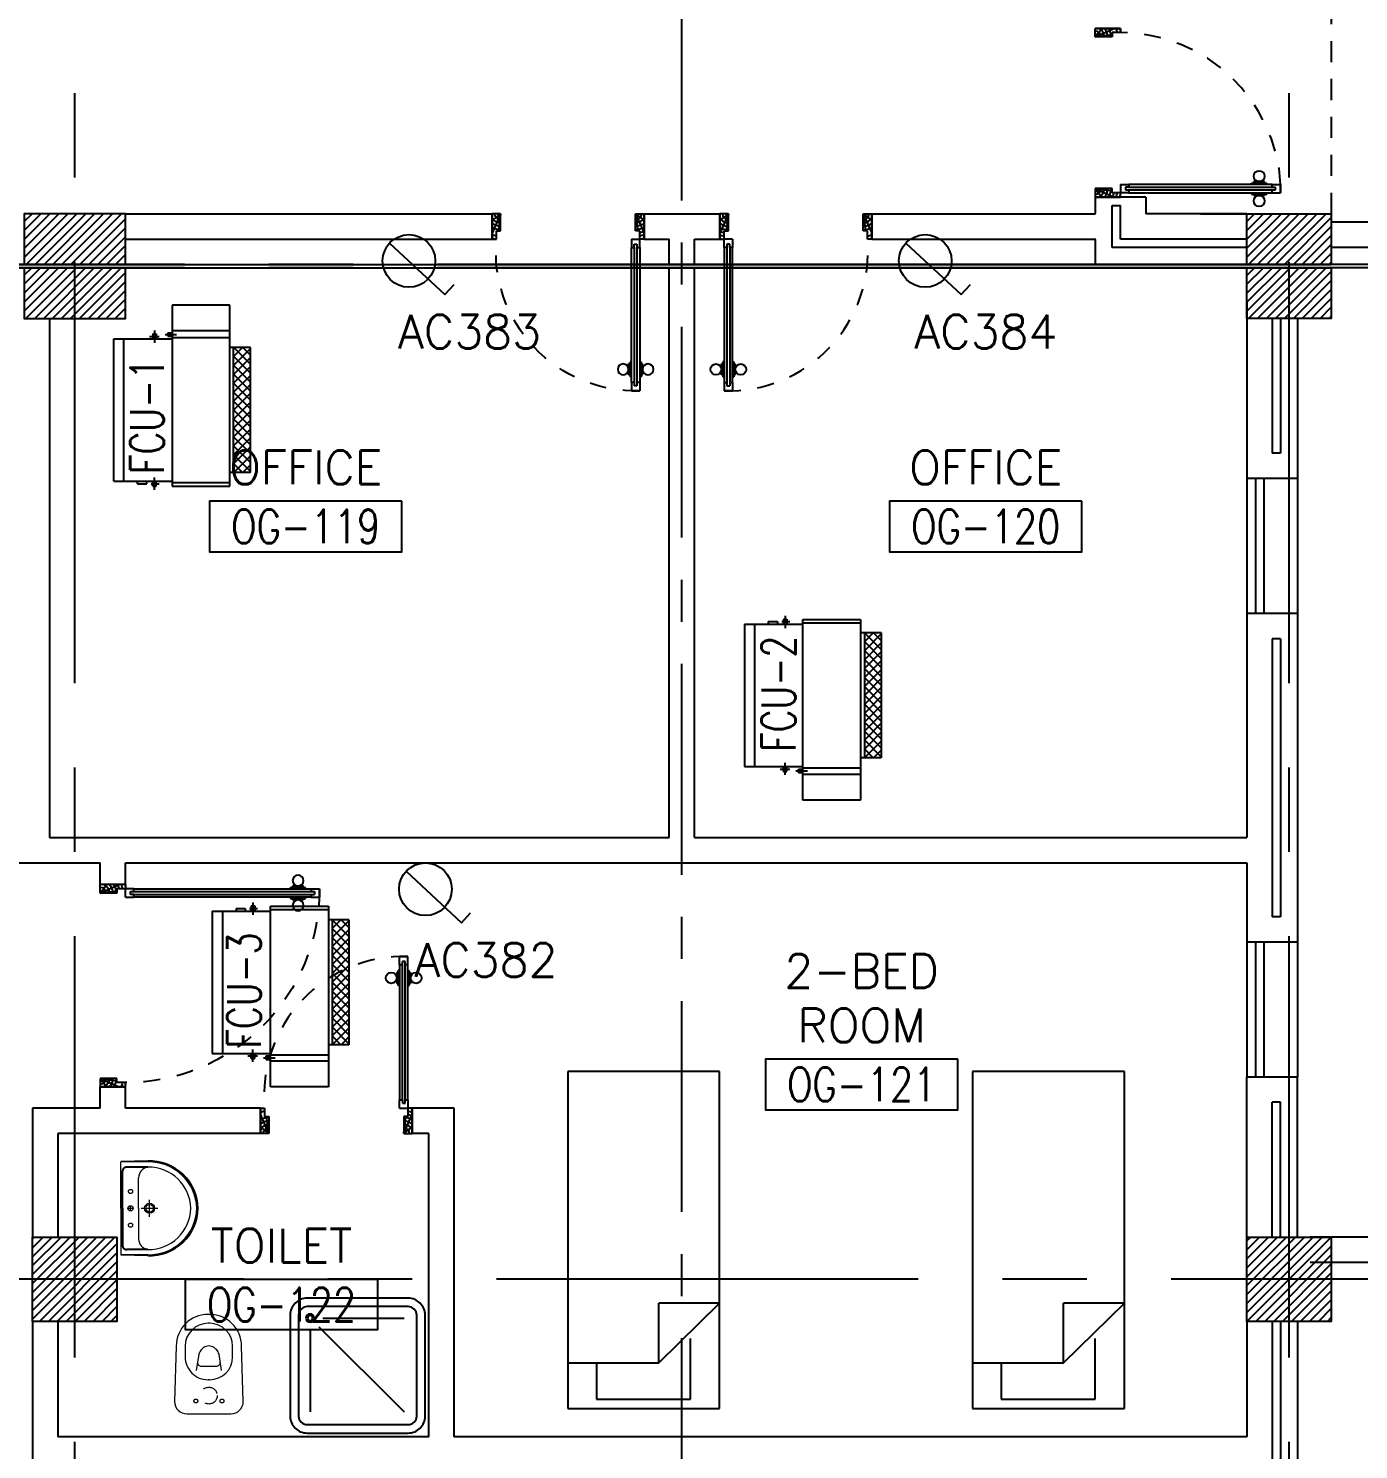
# Model space of a CAD drawing. Extents: x 88852.7 to 88945.7, y 39921.6 to 40001.1.
# Drawn here: x 88927.74 to 88935.62, y 39949.07 to 39957.5 of the extents above; entities that cross this region are included whole.
import ezdxf
from ezdxf.enums import TextEntityAlignment as Align

# ---------------------------------------------------------------- set-up
doc = ezdxf.new("R2010")
doc.units = 0
doc.header["$MEASUREMENT"] = 0
doc.header["$PDMODE"] = 34
for name, pattern in [('CENTER', [2, 1.25, -0.25, 0.25, -0.25]), ('CENTERX2', [4, 2.5, -0.5, 0.5, -0.5]), ('DASHED', [0.75, 0.5, -0.25]), ('HIDDEN', [0.375, 0.25, -0.125]), ('HIDDEN2', [0.1875, 0.125, -0.0625])]:
    doc.linetypes.add(name, pattern=pattern)
doc.layers.get('0').update_dxf_attribs({"color": 11, "linetype": 'CONTINUOUS'})
doc.layers.get('DEFPOINTS').update_dxf_attribs({"color": 11, "linetype": 'CONTINUOUS'})
for name, color, linetype in [('AX-DIM', 11, 'CONTINUOUS'), ('AXES', 11, 'CENTERX2'), ('AXES1', 11, 'CENTER'), ('COL', 11, 'CONTINUOUS'), ('DOOR', 11, 'CONTINUOUS'), ('E-SOCKETS', 4, 'CONTINUOUS'), ('EJ', 11, 'CONTINUOUS'), ('FCU', 7, 'CONTINUOUS'), ('FIX', 11, 'CONTINUOUS'), ('FUR', 11, 'CONTINUOUS'), ('HAT', 11, 'CONTINUOUS'), ('INSUL', 11, 'CONTINUOUS'), ('M-TEXT', 2, 'CONTINUOUS'), ('PROJ-L', 11, 'CONTINUOUS'), ('RM-BOX', 11, 'CONTINUOUS'), ('RM-NAME', 11, 'CONTINUOUS'), ('RM-NO', 11, 'CONTINUOUS'), ('ROOF', 11, 'CONTINUOUS'), ('STR', 11, 'CONTINUOUS'), ('WALL', 11, 'CONTINUOUS'), ('WIN', 11, 'CONTINUOUS')]:
    doc.layers.add(name, color=color, linetype=linetype)
doc.styles.add('ROMANS', font='ROMANS.shx', dxfattribs={"width": 0.6})
doc.dimstyles.new('DIM-OUT', dxfattribs={"dimscale": 0, "dimtxt": 0.24, "dimasz": 0.08, "dimexe": 0.02, "dimexo": 0.02, "dimgap": 0.05, "dimtad": 1, "dimdec": 0, "dimlfac": 1000, "dimzin": 0, "dimdsep": 46, "dimtxsty": 'ROMANS', "dimblk1": 'ARCHTICK', "dimblk2": 'ARCHTICK', "dimsah": 1, "dimcen": 0.01, "dimdle": 0.08, "dimclrd": 7, "dimclre": 7, "dimclrt": 2, "dimadec": 0, "dimazin": 0, "dimtp": 2, "dimtm": 2, "dimtfac": 0.114286, "dimtdec": 0, "dimtix": 1, "dimtmove": 2, "dimatfit": 3, "dimldrblk": 'ARCHTICK', "dimfxl": 0, "dimtolj": 1, "dimtzin": 0, "dimarcsym": 0})

# ---------------------------------------------------------------- blocks, each defined once
blk = doc.blocks.new('_ARCHTICK')
at = {"color": 0, "linetype": 'ByBlock', "const_width": 0.15}
blk.add_lwpolyline([(-0.5, -0.5), (0.5, 0.5)], dxfattribs=at)
blk = doc.blocks.new('*D182')
at = {"layer": 'AX-DIM', "color": 7, "lineweight": -2}
for p, q in [((88944.3103, 39987.6296), (88944.3103, 39928.1496)), ((88935.4803, 39987.5496), (88944.3303, 39987.5496)), ((88935.4803, 39928.2296), (88944.3303, 39928.2296))]:
    blk.add_line(p, q, dxfattribs=at)
at = {"layer": 'DEFPOINTS', "color": 0}
for p in [(88935.4603, 39987.5496), (88935.4603, 39928.2296), (88944.3103, 39928.2296)]:
    blk.add_point(p, dxfattribs=at)
at = {"layer": 'AX-DIM', "color": 7, "lineweight": -2, "xscale": 0.08, "yscale": 0.08, "zscale": 0.08}
for p, rotation in [((88944.3103, 39987.5496), 90), ((88944.3103, 39928.2296), 270)]:
    blk.add_blockref('_ARCHTICK', p, dxfattribs=dict(at, rotation=rotation))
at = {"layer": 'AX-DIM', "color": 2, "insert": (88944.1403, 39957.8896), "char_height": 0.24, "attachment_point": 5, "rotation": 90, "style": 'ROMANS'}
blk.add_mtext('\\A1;59320', dxfattribs=at)
blk = doc.blocks.new('SHR1')
at = {"layer": 'FIX'}
for p, q in [((-195.7, 195.7), (-700, 700)), ((-142.7, 217.7), (-142.7, 700)), ((-217.7, 142.7), (-700, 142.7))]:
    blk.add_line(p, q, dxfattribs=at)
for points in [[(-825, 125), (-825, 725, -0.414214), (-725, 825), (-125, 825, -0.414214), (-25, 725), (-25, 125, -0.414214), (-125, 25), (-725, 25, -0.414214)], [(-775, 125), (-775, 725, -0.414214), (-725, 775), (-125, 775, -0.414214), (-75, 725), (-75, 125, -0.414214), (-125, 75), (-725, 75, -0.414214)]]:
    blk.add_lwpolyline(points, format="xyb", close=True, dxfattribs=at)
for radius in [25, 15]:
    blk.add_circle((-142.7, 142.7), radius, dxfattribs=at)
blk = doc.blocks.new('WC1')
at = {"layer": 'FIX', "lineweight": 20}
for p, q in [((-210, 203.8), (-538, 193.8)), ((-475, 140.8), (-538, 140.8)), ((-137, 0), (-137, 130.8)), ((-727, 4.8), (-727, -4.8)), ((-674, 4.8), (-674, -4.8)), ((-533.7, 24.2), (-539.5, 0)), ((-539.5, 0), (-533.7, -24.2)), ((-394.8, 75.7), (-490.4, 60.1)), ((-339, 4.8), (-339, -4.8)), ((-137, -130.8), (-137, 0)), ((-490.4, -60.1), (-394.8, -75.7)), ((-538, -140.8), (-475, -140.8)), ((-538, -193.8), (-210, -203.8)), ((-213.2, -203.8), (-210, -203.8))]:
    blk.add_line(p, q, dxfattribs=at)
at = {"layer": 'FIX', "linetype": 'Continuous', "lineweight": 20}
blk.add_line((-420.1, -47.3), (-420.4, 44.6), dxfattribs=at)
at = {"layer": 'FIX', "linetype": 'HIDDEN', "lineweight": 20, "ltscale": 0.05}
for centre in [(-213.2, 77.5), (-213.2, -77.5)]:
    blk.add_circle(centre, 11.6, dxfattribs=at)
at = {"layer": 'FIX', "linetype": 'HIDDEN2', "lineweight": 20, "ltscale": 0.3}
blk.add_circle((-245, 0), 49.8, dxfattribs=at)
at = {"layer": 'FIX', "lineweight": 20}
for centre, radius, start, end in [((-538, 4.8), 189, 90, 180), ((-210, 130.8), 73, 360, 90), ((-538, 4.8), 136, 90, 180), ((-475, 4.8), 136, 360, 90), ((-473, -6.9), 68.2, 128.92417, 152.84682), ((-464.4, -17.6), 82, 108.49595, 128.92417), ((-538, -4.8), 189, 180, 270), ((-538, -4.8), 136, 180, 270), ((-473, 6.9), 68.2, 207.15318, 231.07583), ((-464.4, 17.6), 82, 231.07583, 251.50405), ((-475, -4.8), 136, 270, 0), ((-210, -130.8), 73, 270, 0)]:
    blk.add_arc(centre, radius, start, end, dxfattribs=at)
at = {"layer": 'FIX', "linetype": 'Continuous', "lineweight": 20}
for centre, start, end in [((-442.7, 45.5), 357.66621, 91.61215), ((-442.4, -45.6), 268.38785, 2.33379)]:
    blk.add_arc(centre, 22.3, start, end, dxfattribs=at)
blk = doc.blocks.new('LAV1')
at = {"layer": 'FIX', "linetype": 'DASHED', "lineweight": 20, "ltscale": 0.05}
for p, q in [((-0.5, 170), (-0.5, 270)), ((-0.5, 170), (-0.5, 270)), ((49.5, 220), (-50.5, 220))]:
    blk.add_line(p, q, dxfattribs=at)
at = {"layer": 'FIX', "linetype": 'ByBlock', "ltscale": 0.3}
for p, q in [((-280, 210), (-275, 50)), ((-245, 210), (-245, 85)), ((245, 210), (245, 85)), ((280, 210), (275, 50)), ((0, 60), (-220.2, 60)), ((0, 60), (220.2, 60))]:
    blk.add_line(p, q, dxfattribs=at)
at = {"layer": 'FIX', "linetype": 'Continuous', "lineweight": 20}
for p, q in [((-275, 210), (-275, 50)), ((275, 210), (275, 50)), ((0, 155), (-181.4, 155)), ((0, 155), (181.4, 155)), ((0, 50), (-275, 50)), ((0, 50), (-252.5, 50)), ((0, 50), (275, 50)), ((0, 50), (252.5, 50))]:
    blk.add_line(p, q, dxfattribs=at)
at = {"layer": 'FIX', "lineweight": 20}
for p, q in [((15.6, 107.5), (-15.5, 107.5)), ((0, 92), (0, 123))]:
    blk.add_line(p, q, dxfattribs=at)
for centre, radius in [((-0.5, 220), 29.5), ((-0.5, 220), 22.5), ((0, 107.5), 15.5)]:
    blk.add_circle(centre, radius, dxfattribs=at)
at = {"layer": 'FIX', "linetype": 'HIDDEN', "lineweight": 20, "ltscale": 0.05}
for centre in [(-100, 107.5), (100, 107.5)]:
    blk.add_circle(centre, 12.4, dxfattribs=at)
at = {"layer": 'FIX', "linetype": 'ByBlock', "ltscale": 0.3}
for centre, radius, start, end in [((6.9, 220), 287, 91.37765, 182.00641), ((-6.9, 220), 287, 357.99359, 88.62235), ((-220.1, 84.9), 24.9, 179.70214, 269.94861), ((220.1, 84.9), 24.9, 270.05139, 0.29786)]:
    blk.add_arc(centre, radius, start, end, dxfattribs=at)
at = {"layer": 'FIX', "linetype": 'Continuous', "lineweight": 20}
for centre, radius, start, end in [((8.4, 216.7), 283.4, 91.6988, 181.35097), ((7.6, 212.5), 252.7, 91.73281, 180.48842), ((-8.4, 216.7), 283.4, 358.64903, 88.3012), ((-7.6, 212.5), 252.7, 359.51158, 88.26719), ((-179.2, 221.8), 66.9, 190.20056, 268.07863), ((179.2, 221.8), 66.9, 271.92137, 349.79944)]:
    blk.add_arc(centre, radius, start, end, dxfattribs=at)
blk = doc.blocks.new('DOOR90')
at = {"layer": 'DOOR', "linetype": 'ByBlock'}
for p, q in [((0, 0), (-150, 0)), ((-200, -25), (-1000, -25)), ((-200, -42), (-1000, -42)), ((-200, -58), (-1000, -58)), ((-1000, -75), (-200, -75))]:
    blk.add_line(p, q, dxfattribs=at)
at = {"layer": 'DOOR', "color": 0, "linetype": 'ByBlock'}
for p, q in [((-150, 0), (-150, -25)), ((-150, 0), (0, 0)), ((0, -50), (0, 0)), ((-1050, -25), (-1050, -75)), ((-1050, -75), (-1050, -25)), ((-1000, -25), (-1050, -25)), ((-1000, -75), (-1050, -75)), ((-1020, -42), (-1020, -58)), ((-1000, -42), (-1020, -42)), ((-1000, -58), (-1020, -58)), ((-1000, -25), (-1000, -42)), ((-1000, -58), (-1000, -75)), ((-967.6, -25), (-967.6, -17.8)), ((-877.6, -17.8), (-967.6, -17.8)), ((-967.6, -75), (-967.6, -82.2)), ((-877.6, -82.2), (-967.6, -82.2)), ((-955, -17.8), (-955, -8.8)), ((-955, -8.8), (-890.2, -8.8)), ((-955, -17.8), (-890.2, -17.8)), ((-955, -82.2), (-955, -91.2)), ((-955, -82.2), (-890.2, -82.2)), ((-890.2, -17.8), (-890.2, -8.8)), ((-890.2, -82.2), (-890.2, -91.2)), ((-877.6, -25), (-877.6, -17.8)), ((-877.6, -75), (-877.6, -82.2)), ((-200, -42), (-200, -25)), ((-200, -25), (-150, -25)), ((-180, -42), (-200, -42)), ((-200, -75), (-200, -58)), ((-200, -58), (-180, -58)), ((-150, -75), (-200, -75)), ((-180, -58), (-180, -42)), ((-150, -75), (-150, -25)), ((-150, -25), (-100, -25)), ((-100, -25), (-100, -50)), ((-100, -50), (0, -50)), ((-955, -91.2), (-890.2, -91.2)), ((-150, -900), (-150, -875)), ((-150, -875), (-100, -875)), ((0, -900), (-150, -900)), ((-150, -900), (0, -900)), ((-100, -850), (0, -850)), ((-100, -875), (-100, -850)), ((0, -850), (0, -900))]:
    blk.add_line(p, q, dxfattribs=at)
at = {"layer": 'DOOR', "color": 9, "linetype": 'ByBlock'}
for p, q in [((0, -50), (-113.7, 0)), ((0, -50), (-40.1, 0)), ((0, -50), (-100, -36.6)), ((0, -850), (-113.7, -900)), ((0, -850), (-100, -863.4)), ((0, -850), (-40.1, -900))]:
    blk.add_line(p, q, dxfattribs=at)
at = {"layer": 'DOOR', "color": 0, "linetype": 'ByBlock'}
for centre in [(-922.6, 23.5), (-922.6, -123.5)]:
    blk.add_circle(centre, 32.4, dxfattribs=at)
at = {"layer": 'DOOR', "color": 9, "linetype": 'ByBlock'}
for centre, radius, start, end in [((0, -50), 74.4, 137.77643, 180), ((0, -50), 54.4, 113.20738, 180), ((0, -50), 154.4, 161.10529, 166.28577), ((0, -50), 134.4, 158.15985, 169.28002), ((0, -50), 114.4, 154.08384, 167.37743), ((0, -50), 94.4, 148.01819, 180), ((0, -50), 34.4, 90, 180), ((0, -50), 14.4, 90, 180), ((0, -850), 154.4, 193.71423, 198.89471), ((0, -850), 134.4, 190.71998, 201.84015), ((0, -850), 94.4, 180, 211.98181), ((0, -850), 74.4, 180, 222.22357), ((0, -850), 54.4, 180, 246.79262), ((0, -850), 34.4, 180, 270), ((0, -850), 14.4, 180, 270)]:
    blk.add_arc(centre, radius, start, end, dxfattribs=at)
at = {"layer": 'DOOR', "linetype": 'HIDDEN', "ltscale": 0.5}
blk.add_arc((-222.2, -50), 828.2, 178.27012, 275.00304, dxfattribs=at)
blk = doc.blocks.new('*X110')
at = {"color": 0}
for p, q in [((253128.2, 139849.7), (253628.2, 140349.7)), ((253128.6, 139903.1), (253575.2, 140349.7)), ((253128.6, 139956.1), (253522.2, 140349.7)), ((253128.6, 140009.1), (253469.1, 140349.7)), ((253128.6, 140062.2), (253416.1, 140349.7)), ((253128.6, 140115.2), (253363.1, 140349.7)), ((253128.6, 140168.2), (253310, 140349.7)), ((253128.6, 140221.3), (253257, 140349.7)), ((253128.6, 140274.3), (253204, 140349.7)), ((253128.6, 140327.3), (253150.9, 140349.7)), ((253181.3, 139849.7), (253628.6, 140297)), ((253234.3, 139849.7), (253628.6, 140244)), ((253287.3, 139849.7), (253628.6, 140191)), ((253340.4, 139849.7), (253628.6, 140137.9)), ((253393.4, 139849.7), (253628.6, 140084.9)), ((253446.4, 139849.7), (253628.6, 140031.9)), ((253499.5, 139849.7), (253628.6, 139978.8)), ((253552.5, 139849.7), (253628.6, 139925.8)), ((253605.5, 139849.7), (253628.6, 139872.8))]:
    blk.add_line(p, q, dxfattribs=at)
blk = doc.blocks.new('COL50')
at = {"layer": 'COL'}
blk.add_lwpolyline([(-250, 250), (-250, -250), (250, -250), (250, 250)], close=True, dxfattribs=at)
blk = doc.blocks.new('AH20A')
at = {"layer": 'FUR'}
for p, q in [((0, 0.5), (0, -0.5)), ((1, 0.5), (0, 0.5)), ((0.1358, 0.5), (0.1358, -0.0987)), ((1, -0.5), (1, 0.5)), ((0.1358, 0.3112), (0.0277, 0.3112)), ((0.0277, 0.3112), (0.0277, -0.3087)), ((0.1358, -0.0987), (0.3125, -0.5)), ((0.1358, -0.0987), (0.3125, -0.0987)), ((0.3125, -0.5), (0.3125, -0.0987)), ((0.0277, -0.3087), (0.2076, -0.3087)), ((0, -0.5), (1, -0.5))]:
    blk.add_line(p, q, dxfattribs=at)
blk = doc.blocks.new('RM1')
at = {"layer": 'RM-BOX'}
blk.add_lwpolyline([(569.9, -200), (-569.9, -200), (-569.9, -500), (569.9, -500)], close=True, dxfattribs=at)
at = {"layer": 'RM-NAME', "style": 'ROMANS'}
for tag, p in [('ROOMNAME1', (0, 323.8)), ('ROOMNAME2', (0, 0))]:
    blk.add_attdef(tag, text='', height=200, dxfattribs=at).set_placement(p, align=Align.MIDDLE)
at = {"layer": 'RM-NO', "style": 'ROMANS', "width": 0.8}
blk.add_attdef('ROOMNO', text='', height=200, dxfattribs=at).set_placement((0, -350), align=Align.MIDDLE)
blk = doc.blocks.new('C5')
at = {"layer": 'HAT', "linetype": 'ByBlock'}
h = blk.add_hatch(dxfattribs=at)
h.set_pattern_fill('ANSI31', color=256, scale=300, style=0)
h.set_pattern_definition([(45, (-223356.182, -51411.005), (-26.516504, 26.516504), [])])
h.paths.add_polyline_path([(300, 300), (0, 300), (0, 0), (300, 0)])
h.paths.add_polyline_path([(600, 300), (300, 300), (300, 0), (600, 0)])
at = {"layer": 'COL'}
blk.add_lwpolyline([(600, 300), (0, 300), (0, 0), (600, 0)], close=True, dxfattribs=at)
blk = doc.blocks.new('*X109')
at = {"color": 0}
for p, q in [((245928.6, 139862.5), (246415.8, 140349.7)), ((245928.6, 139915.6), (246362.7, 140349.7)), ((245928.6, 139968.6), (246309.7, 140349.7)), ((245928.6, 140021.6), (246256.7, 140349.7)), ((245928.6, 140074.7), (246203.6, 140349.7)), ((245928.6, 140127.7), (246150.6, 140349.7)), ((245928.6, 140180.7), (246097.6, 140349.7)), ((245928.6, 140233.8), (246044.5, 140349.7)), ((245928.6, 140286.8), (245991.5, 140349.7)), ((245928.6, 140339.8), (245938.5, 140349.7)), ((245968.8, 139849.7), (246428.6, 140309.5)), ((246021.8, 139849.7), (246428.6, 140256.5)), ((246074.9, 139849.7), (246428.6, 140203.4)), ((246127.9, 139849.7), (246428.6, 140150.4)), ((246180.9, 139849.7), (246428.6, 140097.4)), ((246233.9, 139849.7), (246428.6, 140044.3)), ((246287, 139849.7), (246428.6, 139991.3)), ((246340, 139849.7), (246428.6, 139938.3)), ((246393, 139849.7), (246428.6, 139885.2))]:
    blk.add_line(p, q, dxfattribs=at)
blk = doc.blocks.new('DOOR100')
at = {"layer": 'DOOR', "color": 0, "linetype": 'ByBlock'}
for p, q in [((-76.1, 1251.1), (-76.1, 1301.1)), ((-76.1, 1301.1), (-26.1, 1301.1)), ((-26.1, 1301.1), (-76.1, 1301.1)), ((-59.1, 1251.1), (-59.1, 1271.1)), ((-43.1, 1271.1), (-59.1, 1271.1)), ((-43.1, 1251.1), (-43.1, 1271.1)), ((-26.1, 1251.1), (-26.1, 1301.1)), ((-92.3, 1206.1), (-92.3, 1141.3)), ((-83.3, 1206.1), (-92.3, 1206.1)), ((-83.3, 1128.7), (-83.3, 1218.7)), ((-76.1, 1218.7), (-83.3, 1218.7)), ((-83.3, 1206.1), (-83.3, 1141.3)), ((-59.1, 1251.1), (-76.1, 1251.1)), ((-26.1, 1251.1), (-43.1, 1251.1)), ((-26.1, 1218.7), (-18.9, 1218.7)), ((-18.9, 1128.7), (-18.9, 1218.7)), ((-18.9, 1206.1), (-18.9, 1141.3)), ((-18.9, 1206.1), (-9.9, 1206.1)), ((-9.9, 1206.1), (-9.9, 1141.3)), ((-83.3, 1141.3), (-92.3, 1141.3)), ((-76.1, 1128.7), (-83.3, 1128.7)), ((-26.1, 1128.7), (-18.9, 1128.7)), ((-18.9, 1141.3), (-9.9, 1141.3)), ((-76.1, 200), (-59.1, 200)), ((-76.1, 150), (-76.1, 200)), ((-59.1, 200), (-59.1, 180)), ((-59.1, 180), (-43.1, 180)), ((-43.1, 200), (-26.1, 200)), ((-43.1, 180), (-43.1, 200)), ((-26.1, 200), (-26.1, 150)), ((-1201.1, 0), (-1201.1, 150)), ((-1201.1, 150), (-1176.1, 150)), ((-1201.1, 150), (-1201.1, 0)), ((-1176.1, 150), (-1176.1, 100)), ((-1176.1, 100), (-1151.1, 100)), ((-1151.1, 100), (-1151.1, 0)), ((-76.1, 150), (-26.1, 150)), ((-51.1, 100), (-51.1, 0)), ((-26.1, 100), (-51.1, 100)), ((-1.1, 150), (-26.1, 150)), ((-26.1, 150), (-26.1, 100)), ((-1.1, 150), (-1.1, 0)), ((-1151.1, 0), (-1201.1, 0)), ((-51.1, 0), (-1.1, 0))]:
    blk.add_line(p, q, dxfattribs=at)
at = {"layer": 'DOOR', "linetype": 'ByBlock'}
for p, q in [((-76.1, 1251.1), (-76.1, 200)), ((-59.1, 200), (-59.1, 1251.1)), ((-43.1, 200), (-43.1, 1251.1)), ((-26.1, 200), (-26.1, 1251.1))]:
    blk.add_line(p, q, dxfattribs=at)
at = {"layer": 'DOOR', "color": 9, "linetype": 'ByBlock'}
for p, q in [((-1151.1, 0), (-1201.1, 113.7)), ((-1151.1, 0), (-1164.4, 100)), ((-51.1, 0), (-1.1, 113.7)), ((-51.1, 0), (-37.7, 100)), ((-1151.1, 0), (-1201.1, 40.1)), ((-51.1, 0), (-1.1, 40.1))]:
    blk.add_line(p, q, dxfattribs=at)
at = {"layer": 'DOOR', "color": 0, "linetype": 'ByBlock'}
for centre in [(-124.6, 1173.7), (22.5, 1173.7)]:
    blk.add_circle(centre, 32.4, dxfattribs=at)
at = {"layer": 'DOOR', "linetype": 'HIDDEN', "ltscale": 0.5}
blk.add_arc((-26.8, 151.9), 1149.2, 89.96096, 180.09315, dxfattribs=at)
at = {"layer": 'DOOR', "color": 9, "linetype": 'ByBlock'}
for centre, radius, start, end in [((-1151.1, 0), 154.4, 103.71423, 108.89471), ((-1151.1, 0), 134.4, 100.71998, 111.84015), ((-1151.1, 0), 94.4, 90, 121.98181), ((-51.1, 0), 94.4, 58.01819, 90), ((-51.1, 0), 134.4, 68.15985, 79.28002), ((-51.1, 0), 114.4, 64.08384, 77.37743), ((-51.1, 0), 154.4, 71.10529, 76.28577), ((-1151.1, 0), 74.4, 90, 132.22357), ((-1151.1, 0), 54.4, 90, 156.79262), ((-1151.1, 0), 34.4, 90, 180), ((-1151.1, 0), 14.4, 90, 180), ((-51.1, 0), 74.4, 47.77643, 90), ((-51.1, 0), 54.4, 23.20738, 90), ((-51.1, 0), 34.4, 0, 90), ((-51.1, 0), 14.4, 0, 90)]:
    blk.add_arc(centre, radius, start, end, dxfattribs=at)
blk = doc.blocks.new('DOOR-10')
at = {"layer": 'DOOR', "color": 0, "linetype": 'ByBlock'}
for p, q in [((-25.7, 1100), (-75.7, 1100)), ((-75.7, 1100), (-25.7, 1100)), ((-75.7, 1050), (-75.7, 1100)), ((-25.7, 1050), (-25.7, 1100)), ((-75.7, 1017.6), (-82.9, 1017.6)), ((-82.9, 927.6), (-82.9, 1017.6)), ((-58.7, 1050), (-75.7, 1050)), ((-42.7, 1070), (-58.7, 1070)), ((-58.7, 1050), (-58.7, 1070)), ((-42.7, 1050), (-42.7, 1070)), ((-25.7, 1050), (-42.7, 1050)), ((-25.7, 1017.6), (-18.5, 1017.6)), ((-18.5, 927.6), (-18.5, 1017.6)), ((-82.9, 1005), (-91.9, 1005)), ((-91.9, 1005), (-91.9, 940.2)), ((-82.9, 940.2), (-91.9, 940.2)), ((-82.9, 1005), (-82.9, 940.2)), ((-75.7, 927.6), (-82.9, 927.6)), ((-25.7, 927.6), (-18.5, 927.6)), ((-18.5, 1005), (-9.5, 1005)), ((-18.5, 1005), (-18.5, 940.2)), ((-18.5, 940.2), (-9.5, 940.2)), ((-9.5, 1005), (-9.5, 940.2)), ((-75.7, 200), (-58.7, 200)), ((-75.7, 150), (-75.7, 200)), ((-58.7, 200), (-58.7, 180)), ((-58.7, 180), (-42.7, 180)), ((-42.7, 200), (-25.7, 200)), ((-42.7, 180), (-42.7, 200)), ((-25.7, 200), (-25.7, 150)), ((-1000.7, 0), (-1000.7, 150)), ((-1000.7, 150), (-975.7, 150)), ((-1000.7, 150), (-1000.7, 0)), ((-975.7, 150), (-975.7, 100)), ((-975.7, 100), (-950.7, 100)), ((-950.7, 100), (-950.7, 0)), ((-75.7, 150), (-25.7, 150)), ((-50.7, 100), (-50.7, 0)), ((-25.7, 100), (-50.7, 100)), ((-0.7, 150), (-25.7, 150)), ((-25.7, 150), (-25.7, 100)), ((-950.7, 0), (-1000.7, 0)), ((-50.7, 0), (-0.7, 0))]:
    blk.add_line(p, q, dxfattribs=at)
at = {"layer": 'DOOR', "linetype": 'ByBlock'}
for p, q in [((-75.7, 1050), (-75.7, 200)), ((-58.7, 200), (-58.7, 1050)), ((-42.7, 200), (-42.7, 1050)), ((-25.7, 200), (-25.7, 1050))]:
    blk.add_line(p, q, dxfattribs=at)
at = {"layer": 'DOOR', "color": 9, "linetype": 'ByBlock'}
for p, q in [((-950.7, 0), (-1000.7, 113.7)), ((-950.7, 0), (-964.1, 100)), ((-50.7, 0), (-0.7, 113.7)), ((-50.7, 0), (-37.3, 100)), ((-0.7, 0), (-0.7, 150)), ((-950.7, 0), (-1000.7, 40.1)), ((-50.7, 0), (-0.7, 40.1))]:
    blk.add_line(p, q, dxfattribs=at)
at = {"layer": 'DOOR', "color": 0, "linetype": 'ByBlock'}
for centre in [(-124.2, 972.6), (22.8, 972.6)]:
    blk.add_circle(centre, 32.4, dxfattribs=at)
at = {"layer": 'DOOR', "linetype": 'HIDDEN', "ltscale": 0.5}
blk.add_arc((-23.4, 149.1), 952.3, 93.14816, 179.94816, dxfattribs=at)
at = {"layer": 'DOOR', "color": 9, "linetype": 'ByBlock'}
for centre, radius, start, end in [((-950.7, 0), 154.4, 103.71423, 108.89471), ((-950.7, 0), 134.4, 100.71998, 111.84015), ((-950.7, 0), 94.4, 90, 121.98181), ((-50.7, 0), 94.4, 58.01819, 90), ((-50.7, 0), 134.4, 68.15985, 79.28002), ((-50.7, 0), 114.4, 64.08384, 77.37743), ((-50.7, 0), 154.4, 71.10529, 76.28577), ((-950.7, 0), 74.4, 90, 132.22357), ((-950.7, 0), 54.4, 90, 156.79262), ((-950.7, 0), 34.4, 90, 180), ((-950.7, 0), 14.4, 90, 180), ((-50.7, 0), 74.4, 47.77643, 90), ((-50.7, 0), 54.4, 23.20738, 90), ((-50.7, 0), 34.4, 0, 90), ((-50.7, 0), 14.4, 0, 90)]:
    blk.add_arc(centre, radius, start, end, dxfattribs=at)
blk = doc.blocks.new('*X188')
at = {"color": 0}
for p, q in [((16890.5, -2466.6), (16943.5, -2413.6)), ((16890.5, -2519.6), (16990.5, -2419.6)), ((16990.5, -2512.5), (16891.6, -2413.6)), ((16990.5, -2459.4), (16944.6, -2413.6)), ((16990.5, -2565.5), (16890.5, -2465.5)), ((16890.5, -2572.6), (16990.5, -2472.6)), ((16990.5, -2618.5), (16890.5, -2518.5)), ((16890.5, -2625.7), (16990.5, -2525.7)), ((16990.5, -2671.6), (16890.5, -2571.6)), ((16890.5, -2678.7), (16990.5, -2578.7)), ((16990.5, -2724.6), (16890.5, -2624.6)), ((16890.5, -2731.7), (16990.5, -2631.7)), ((16990.5, -2777.6), (16890.5, -2677.6)), ((16890.5, -2784.8), (16990.5, -2684.8)), ((16990.5, -2830.7), (16890.5, -2730.7)), ((16890.5, -2837.8), (16990.5, -2737.8)), ((16990.5, -2883.7), (16890.5, -2783.7)), ((16890.5, -2890.8), (16990.5, -2790.8)), ((16990.5, -2936.7), (16890.5, -2836.7)), ((16890.5, -2943.9), (16990.5, -2843.9)), ((16990.5, -2989.8), (16890.5, -2889.8)), ((16890.5, -2996.9), (16990.5, -2896.9)), ((16990.5, -3042.8), (16890.5, -2942.8)), ((16890.5, -3049.9), (16990.5, -2949.9)), ((16990.5, -3095.8), (16890.5, -2995.8)), ((16890.5, -3103), (16990.5, -3003)), ((16990.5, -3148.9), (16890.5, -3048.9)), ((16943.5, -3154.9), (16890.5, -3101.9)), ((16891.5, -3154.9), (16990.5, -3056)), ((16944.6, -3154.9), (16990.5, -3109))]:
    blk.add_line(p, q, dxfattribs=at)
blk = doc.blocks.new('WHE06')
at = {"color": 2}
for p, q in [((689, 621.5), (346.1, 621.5)), ((346.1, 621.5), (346.1, 469.1)), ((689, 469.1), (689, 621.5)), ((60.3, -422.2), (60.3, 422.2)), ((212.3, 437.2), (269.1, 437.2)), ((232.1, 452.2), (232.1, 422.2)), ((232.1, 452.2), (252.1, 452.2)), ((242.1, 472.2), (242.1, 399.5)), ((252.1, 452.2), (252.1, 422.2)), ((305, 447.6), (373.3, 447.6)), ((321.1, 457.6), (321.1, 437.6)), ((321.1, 457.6), (346.1, 457.6)), ((321.1, 437.6), (346.1, 437.6)), ((346.1, 430.4), (689, 430.4)), ((811.2, 370.7), (689, 370.7)), ((711.2, -370.7), (711.2, 370.7)), ((811.2, -370.7), (811.2, 370.7)), ((242.1, -472.2), (242.1, -399.5)), ((811.2, -370.7), (689, -370.7)), ((141.6, -437.2), (141.6, -422.2)), ((141.6, -437.2), (196.6, -437.2)), ((196.6, -437.2), (196.6, -422.2)), ((221.4, -437.2), (269.1, -437.2)), ((232.1, -452.2), (232.1, -422.2)), ((232.1, -452.2), (252.1, -452.2)), ((252.1, -452.2), (252.1, -422.2)), ((346.1, -430.4), (689, -430.4))]:
    blk.add_line(p, q, dxfattribs=at)
at = {"color": 6}
for p, q in [((0, -422.2), (0, 422.2)), ((0, 422.2), (346.1, 422.2)), ((346.1, 469.1), (346.1, -450.8)), ((689, 469.1), (346.1, 469.1)), ((689, -450.8), (689, 469.1)), ((0, -422.2), (346.1, -422.2)), ((346.1, -450.8), (689, -450.8))]:
    blk.add_line(p, q, dxfattribs=at)
at = {"color": 2}
blk.add_blockref('*X188', (-16179.3, 2784.3), dxfattribs=at)
blk = doc.blocks.new('*X211')
at = {"color": 0}
for p, q in [((16890.5, -2466.6), (16943.5, -2413.6)), ((16890.5, -2519.6), (16990.5, -2419.6)), ((16990.5, -2512.5), (16891.6, -2413.6)), ((16990.5, -2459.4), (16944.6, -2413.6)), ((16990.5, -2565.5), (16890.5, -2465.5)), ((16890.5, -2572.6), (16990.5, -2472.6)), ((16990.5, -2618.5), (16890.5, -2518.5)), ((16890.5, -2625.7), (16990.5, -2525.7)), ((16990.5, -2671.6), (16890.5, -2571.6)), ((16890.5, -2678.7), (16990.5, -2578.7)), ((16990.5, -2724.6), (16890.5, -2624.6)), ((16890.5, -2731.7), (16990.5, -2631.7)), ((16990.5, -2777.6), (16890.5, -2677.6)), ((16890.5, -2784.8), (16990.5, -2684.8)), ((16990.5, -2830.7), (16890.5, -2730.7)), ((16890.5, -2837.8), (16990.5, -2737.8)), ((16990.5, -2883.7), (16890.5, -2783.7)), ((16890.5, -2890.8), (16990.5, -2790.8)), ((16990.5, -2936.7), (16890.5, -2836.7)), ((16890.5, -2943.9), (16990.5, -2843.9)), ((16990.5, -2989.8), (16890.5, -2889.8)), ((16890.5, -2996.9), (16990.5, -2896.9)), ((16990.5, -3042.8), (16890.5, -2942.8)), ((16890.5, -3049.9), (16990.5, -2949.9)), ((16990.5, -3095.8), (16890.5, -2995.8)), ((16890.5, -3103), (16990.5, -3003)), ((16990.5, -3148.9), (16890.5, -3048.9)), ((16943.5, -3154.9), (16890.5, -3101.9)), ((16891.5, -3154.9), (16990.5, -3056)), ((16944.6, -3154.9), (16990.5, -3109))]:
    blk.add_line(p, q, dxfattribs=at)

msp = doc.modelspace()

# ---------------------------------------------------------------- hatches: boundary and pattern name
at = {"layer": 'HAT'}
h = msp.add_hatch(dxfattribs=at)
h.set_pattern_fill('ANSI31', color=256, scale=0.3, style=0)
h.set_pattern_definition([(45, (88602.274076, 39905.008557), (-0.0265165043, 0.0265165043), [])])
h.paths.add_polyline_path([(88935.2103, 39956.3996), (88934.9603, 39956.3996), (88934.9603, 39956.0996), (88935.2103, 39956.0996)])
h.paths.add_polyline_path([(88935.4603, 39956.3996), (88935.2103, 39956.3996), (88935.2103, 39956.0996), (88935.4603, 39956.0996)])
h = msp.add_hatch(dxfattribs=at)
h.set_pattern_fill('ANSI31', color=256, scale=0.3, style=0)
h.set_pattern_definition([(45, (88602.274076, 39904.688557), (-0.0265165043, 0.0265165043), [])])
h.paths.add_polyline_path([(88935.2103, 39956.0796), (88934.9603, 39956.0796), (88934.9603, 39955.7796), (88935.2103, 39955.7796)])
h.paths.add_polyline_path([(88935.4603, 39956.0796), (88935.2103, 39956.0796), (88935.2103, 39955.7796), (88935.4603, 39955.7796)])

# ---------------------------------------------------------------- linework, layer by layer
at = {"layer": 'AXES'}
for p, q in [((88928.0103, 39921.6153), (88928.0103, 40000.4279)), ((88935.2103, 39921.6153), (88935.2103, 40000.4279)), ((88944.6603, 39956.0996), (88876.9703, 39956.0996)), ((88944.6603, 39956.0796), (88876.9703, 39956.0796)), ((88945.0103, 39950.0796), (88876.9703, 39950.0796))]:
    msp.add_line(p, q, dxfattribs=at)
at = {"layer": 'AXES1'}
msp.add_line((88931.6103, 39928.4796), (88931.6103, 39987.2996), dxfattribs=at)
at = {"layer": 'COL'}
for points in [[(88934.9603, 39956.3996), (88935.4603, 39956.3996), (88935.4603, 39956.0996), (88934.9603, 39956.0996)], [(88934.9603, 39956.0796), (88935.4603, 39956.0796), (88935.4603, 39955.7796), (88934.9603, 39955.7796)]]:
    msp.add_lwpolyline(points, close=True, dxfattribs=at)
at = {"layer": 'E-SOCKETS'}
for p, q in [((88929.8771, 39956.2267), (88930.205, 39955.9216)), ((88932.9386, 39956.2267), (88933.2665, 39955.9216)), ((88930.205, 39955.9216), (88930.2594, 39955.9801)), ((88933.2665, 39955.9216), (88933.321, 39955.9801)), ((88929.9748, 39952.4998), (88930.3026, 39952.1946)), ((88930.3026, 39952.1946), (88930.3571, 39952.2531))]:
    msp.add_line(p, q, dxfattribs=at)
for centre in [(88929.9915, 39956.1203), (88933.053, 39956.1203), (88930.0891, 39952.3933)]:
    msp.add_circle(centre, 0.1562, dxfattribs=at)
at = {"layer": 'EJ', "color": 8}
for p, q in [((88859.9253, 39956.0996), (88935.4603, 39956.0996)), ((88859.9253, 39956.0796), (88935.4603, 39956.0796))]:
    msp.add_line(p, q, dxfattribs=at)
at = {"layer": 'EJ'}
for p, q in [((88934.9603, 39956.0996), (88931.6853, 39956.0996)), ((88934.9603, 39956.0796), (88931.6853, 39956.0796))]:
    msp.add_line(p, q, dxfattribs=at)
at = {"layer": 'FCU', "color": 3}
for p, q in [((88929.0667, 39952.314), (88929.0667, 39952.2413)), ((88928.885, 39952.2641), (88928.885, 39951.4196)), ((88928.9663, 39952.2791), (88928.9663, 39952.2641)), ((88928.9663, 39952.2791), (88929.0212, 39952.2791)), ((88929.0212, 39952.2791), (88929.0212, 39952.2641)), ((88929.046, 39952.2791), (88929.0937, 39952.2791)), ((88929.0567, 39952.2941), (88929.0767, 39952.2941)), ((88929.0567, 39952.2941), (88929.0567, 39952.2641)), ((88929.0767, 39952.2941), (88929.0767, 39952.2641)), ((88929.1707, 39952.2723), (88929.5136, 39952.2723)), ((88929.6358, 39952.2125), (88929.5136, 39952.2125)), ((88929.5358, 39952.2125), (88929.5358, 39951.4712)), ((88929.6358, 39952.2125), (88929.6358, 39951.4712)), ((88929.6358, 39951.4712), (88929.5136, 39951.4712)), ((88929.0369, 39951.4046), (88929.0937, 39951.4046)), ((88929.0567, 39951.3896), (88929.0567, 39951.4196)), ((88929.0567, 39951.3896), (88929.0767, 39951.3896)), ((88929.0667, 39951.3697), (88929.0667, 39951.4424)), ((88929.0767, 39951.3896), (88929.0767, 39951.4196)), ((88929.1296, 39951.3942), (88929.1979, 39951.3942)), ((88929.1457, 39951.3842), (88929.1457, 39951.4042)), ((88929.1457, 39951.4042), (88929.1707, 39951.4042)), ((88929.1457, 39951.3842), (88929.1707, 39951.3842)), ((88929.1707, 39951.4114), (88929.5136, 39951.4114)), ((88929.1707, 39951.2204), (88929.1707, 39951.3728)), ((88929.5136, 39951.3728), (88929.5136, 39951.2204)), ((88929.5136, 39951.2204), (88929.1707, 39951.2204))]:
    msp.add_line(p, q, dxfattribs=at)
at = {"layer": 'FCU', "color": 6}
for p, q in [((88928.8246, 39952.2641), (88928.8246, 39951.4196)), ((88928.8246, 39952.2641), (88929.1707, 39952.2641)), ((88929.1707, 39951.3728), (88929.1707, 39952.2927)), ((88929.1707, 39952.2927), (88929.5136, 39952.2927)), ((88929.5136, 39952.2927), (88929.5136, 39951.3728)), ((88928.8246, 39951.4196), (88929.1707, 39951.4196)), ((88929.5136, 39951.3728), (88929.1707, 39951.3728))]:
    msp.add_line(p, q, dxfattribs=at)
at = {"layer": 'INSUL'}
for p, q in [((88934.1603, 39956.4496), (88934.2103, 39956.4496)), ((88934.1603, 39956.1996), (88934.1603, 39956.4496)), ((88934.1603, 39956.4496), (88934.2103, 39956.4496)), ((88934.2103, 39956.2496), (88934.2103, 39956.4496)), ((88934.9603, 39956.1996), (88934.1603, 39956.1996)), ((88934.9603, 39956.2496), (88934.2103, 39956.2496)), ((88935.1103, 39955.7796), (88935.1103, 39954.9796)), ((88935.1603, 39955.7796), (88935.1603, 39954.9796)), ((88935.1603, 39954.9796), (88935.1103, 39954.9796)), ((88935.1603, 39953.8796), (88935.1103, 39953.8796)), ((88935.1103, 39953.8796), (88935.1103, 39952.2296)), ((88935.1603, 39953.8796), (88935.1603, 39952.2296)), ((88935.1603, 39952.2296), (88935.1103, 39952.2296)), ((88935.1603, 39951.1296), (88935.1103, 39951.1296)), ((88935.1103, 39950.3296), (88935.1103, 39951.1296)), ((88935.1603, 39950.3296), (88935.1603, 39951.1296)), ((88935.1103, 39949.8296), (88935.1103, 39947.0296)), ((88935.1603, 39949.8296), (88935.1603, 39947.0296))]:
    msp.add_line(p, q, dxfattribs=at)
at = {"layer": 'PROJ-L', "linetype": 'Continuous'}
for p, q in [((88937.486, 39950.3296), (88935.336, 39950.3296)), ((88937.336, 39950.1796), (88935.336, 39950.1796))]:
    msp.add_line(p, q, dxfattribs=at)
at = {"layer": 'ROOF'}
for p, q in [((88938.1103, 39956.3496), (88935.4603, 39956.3496)), ((88940.6853, 39956.1996), (88935.4603, 39956.1996)), ((88902.686, 39956.0996), (88935.336, 39956.0996)), ((88902.686, 39956.0796), (88935.336, 39956.0796))]:
    msp.add_line(p, q, dxfattribs=at)
at = {"layer": 'STR', "linetype": 'HIDDEN2'}
msp.add_line((88935.4603, 39959.4496), (88935.4603, 39956.3996), dxfattribs=at)
at = {"layer": 'WALL'}
for p, q in [((88934.0603, 39956.4995), (88934.0603, 39956.4026)), ((88934.3603, 39956.4995), (88934.0603, 39956.4995)), ((88934.0603, 39956.4995), (88934.0603, 39956.4026)), ((88934.3603, 39956.4995), (88934.0603, 39956.4995)), ((88934.3603, 39956.4995), (88934.3603, 39956.3996)), ((88934.3603, 39956.4995), (88934.3603, 39956.3996)), ((88928.3103, 39956.3996), (88930.4853, 39956.3996)), ((88930.4853, 39956.2496), (88930.4853, 39956.3996)), ((88931.3853, 39956.3996), (88931.8353, 39956.3996)), ((88931.3853, 39956.2496), (88931.3853, 39956.3996)), ((88931.8353, 39956.2496), (88931.8353, 39956.3996)), ((88932.7353, 39956.3996), (88934.0573, 39956.3996)), ((88932.7353, 39956.2496), (88932.7353, 39956.3996)), ((88934.9603, 39956.3996), (88934.3603, 39956.3996)), ((88934.6853, 39956.3996), (88934.9603, 39956.3996)), ((88928.3103, 39956.2496), (88930.4853, 39956.2496)), ((88931.3853, 39956.2496), (88931.5353, 39956.2496)), ((88931.5353, 39956.0996), (88931.5353, 39956.2496)), ((88931.6853, 39956.0996), (88931.6853, 39956.2496)), ((88931.6853, 39956.2496), (88931.8353, 39956.2496)), ((88932.7353, 39956.2496), (88934.0573, 39956.2496)), ((88934.0603, 39956.2466), (88934.0603, 39956.0996)), ((88931.5353, 39956.0996), (88931.6853, 39956.0996)), ((88934.0603, 39956.0996), (88934.9603, 39956.0996)), ((88931.5353, 39956.0796), (88931.6853, 39956.0796)), ((88931.5353, 39952.6996), (88931.5353, 39956.0796)), ((88931.6853, 39952.6996), (88931.6853, 39956.0796)), ((88934.9603, 39955.8796), (88934.9603, 39954.8296)), ((88927.8603, 39955.7796), (88927.8603, 39952.6996)), ((88935.2603, 39955.7796), (88935.2603, 39954.8296)), ((88935.2603, 39954.8296), (88934.9603, 39954.8296)), ((88935.2603, 39954.0296), (88934.9603, 39954.0296)), ((88934.9603, 39954.0296), (88934.9603, 39952.6996)), ((88935.2603, 39954.0296), (88935.2603, 39952.0796)), ((88927.8603, 39952.6996), (88931.5353, 39952.6996)), ((88931.6853, 39952.6996), (88934.9603, 39952.6996)), ((88925.8853, 39952.5496), (88928.1603, 39952.5496)), ((88928.3103, 39952.5496), (88934.9603, 39952.5496)), ((88934.9603, 39952.5496), (88934.9603, 39952.0796)), ((88935.2603, 39952.0796), (88934.9603, 39952.0796)), ((88935.2603, 39951.2796), (88934.9603, 39951.2796)), ((88934.9603, 39950.3296), (88934.9603, 39951.2796)), ((88935.2603, 39950.3296), (88935.2603, 39951.2796)), ((88927.7603, 39951.0946), (88927.7603, 39950.3296)), ((88928.1603, 39951.0946), (88927.7603, 39951.0946)), ((88929.1103, 39951.0946), (88928.3103, 39951.0946)), ((88930.2603, 39951.0946), (88930.0103, 39951.0946)), ((88927.9103, 39950.9446), (88927.9103, 39950.3296)), ((88929.1103, 39950.9446), (88927.9103, 39950.9446)), ((88930.1103, 39950.9446), (88930.0103, 39950.9446)), ((88927.7603, 39949.8296), (88927.7603, 39948.9946)), ((88927.9103, 39949.8296), (88927.9103, 39949.1446)), ((88934.9603, 39949.8296), (88934.9603, 39949.1446)), ((88935.2603, 39949.8296), (88935.2603, 39946.8796)), ((88930.1103, 39949.1446), (88927.9103, 39949.1446)), ((88934.9603, 39949.1446), (88930.2603, 39949.1446))]:
    msp.add_line(p, q, dxfattribs=at)
at = {"layer": 'WALL', "linetype": 'ByBlock'}
for p, q in [((88928.1603, 39952.4221), (88928.1603, 39952.5496)), ((88928.3103, 39952.4221), (88928.3103, 39952.5496)), ((88928.3103, 39952.4221), (88928.1603, 39952.4221)), ((88928.1603, 39951.0946), (88928.1603, 39951.2221)), ((88928.3103, 39951.2221), (88928.1603, 39951.2221)), ((88928.3103, 39951.0946), (88928.3103, 39951.2221)), ((88929.1103, 39950.9446), (88929.1103, 39951.0946)), ((88930.0103, 39950.9446), (88930.0103, 39951.0946)), ((88930.2603, 39949.1446), (88930.2603, 39951.0946)), ((88930.1103, 39949.1446), (88930.1103, 39950.9446))]:
    msp.add_line(p, q, dxfattribs=at)
at = {"layer": 'WALL', "linetype": 'ByBlock', "ltscale": 0.3}
for points in [[(88927.7603, 39950.3296), (88928.2603, 39950.3296), (88928.2603, 39949.8296), (88927.7603, 39949.8296)], [(88934.9603, 39950.3296), (88935.4603, 39950.3296), (88935.4603, 39949.8296), (88934.9603, 39949.8296)]]:
    msp.add_lwpolyline(points, close=True, dxfattribs=at)
at = {"layer": 'WALL'}
for centre, start, end in [((88934.0573, 39956.4026), 270, 0), ((88934.0573, 39956.4026), 270, 0), ((88934.0573, 39956.2466), 0, 90)]:
    msp.add_arc(centre, 0.003, start, end, dxfattribs=at)
at = {"layer": 'WIN'}
for p, q in [((88934.9603, 39954.8296), (88934.9603, 39954.0296)), ((88935.0103, 39954.8296), (88935.0103, 39954.0296)), ((88935.0603, 39954.8296), (88935.0603, 39954.0296)), ((88935.2603, 39954.8296), (88935.2603, 39954.0296)), ((88934.9603, 39952.0796), (88934.9603, 39951.2796)), ((88935.0103, 39952.0796), (88935.0103, 39951.2796)), ((88935.0603, 39952.0796), (88935.0603, 39951.2796)), ((88935.2603, 39952.0796), (88935.2603, 39951.2796))]:
    msp.add_line(p, q, dxfattribs=at)

# ---------------------------------------------------------------- block references
at = {"layer": 'COL', "linetype": 'ByBlock', "xscale": 0.001, "yscale": 0.001, "zscale": 0.001}
for p in [(88927.7103, 39956.0996), (88927.7103, 39955.7796)]:
    msp.add_blockref('C5', p, dxfattribs=at)
at = {"layer": 'COL', "xscale": -0.001, "yscale": 0.001, "zscale": 0.001}
for p in [(88928.0103, 39950.0796), (88935.2103, 39950.0796)]:
    msp.add_blockref('COL50', p, dxfattribs=at)
at = {"layer": 'DOOR', "color": 0, "linetype": 'ByBlock', "ltscale": 0.3, "xscale": 0.001, "yscale": 0.001, "zscale": 0.001, "rotation": 270}
msp.add_blockref('DOOR-10', (88934.0603, 39956.4988), dxfattribs=at)
at = {"layer": 'DOOR', "color": 0, "linetype": 'ByBlock', "yscale": 0.001, "zscale": 0.001}
for name, p, xscale, rotation in [('DOOR90', (88931.3853, 39956.3996), -0.001, 270), ('DOOR90', (88931.8353, 39956.3996), 0.001, 90), ('DOOR100', (88928.1603, 39952.4221), -0.001, 270), ('DOOR90', (88930.0103, 39950.9446), 0.001, 270)]:
    msp.add_blockref(name, p, dxfattribs=dict(at, xscale=xscale, rotation=rotation))
at = {"layer": 'FCU', "linetype": 'ByBlock', "xscale": 0.0009999871253967285, "yscale": 0.001000002026557922, "zscale": 0.001}
msp.add_blockref('WHE06', (88928.2407, 39955.2357), dxfattribs=at)
at = {"layer": 'FCU', "linetype": 'ByBlock', "xscale": -0.0009999871253967285, "yscale": 0.001000002026557922, "zscale": 0.001, "rotation": 180}
msp.add_blockref('WHE06', (88931.9808, 39953.5434), dxfattribs=at)
at = {"layer": 'FCU', "color": 11, "extrusion": (0, 0, -1), "xscale": 0.0009999871253967285, "yscale": 0.001000002026557922, "zscale": -0.001, "rotation": 180}
msp.add_blockref('*X211', (-88912.6453, 39949.0576), dxfattribs=at)
at = {"layer": 'FIX'}
for name, p, xscale, yscale, zscale, rotation in [('AH20A', (88931.3834, 39949.3128), 2, 0.9, 2, 90), ('AH20A', (88933.7834, 39949.3128), 2, 0.9, 2, 90), ('SHR1', (88929.2623, 39949.9926), -0.001, 0.001, 0.001, 270), ('WC1', (88928.8053, 39949.1446), 0.001, 0.001, 0.001, 270)]:
    msp.add_blockref(name, p, dxfattribs=dict(at, xscale=xscale, yscale=yscale, zscale=zscale, rotation=rotation))
at = {"layer": 'FIX', "linetype": 'ByBlock', "ltscale": 0.3, "xscale": 0.001, "yscale": 0.001, "zscale": 0.001, "rotation": 270}
msp.add_blockref('LAV1', (88928.2333, 39950.5006), dxfattribs=at)
at = {"layer": 'HAT', "xscale": 0.001, "yscale": 0.001, "zscale": 0.001}
for name in ['*X109', '*X110']:
    msp.add_blockref(name, (88681.8317, 39809.9798), dxfattribs=at)
at = {"layer": 'RM-NAME', "xscale": 0.001, "yscale": 0.001, "zscale": 0.001}
for p, values in [((88929.3792, 39954.8954), {'ROOMNO': 'OG-119', 'ROOMNAME2': 'OFFICE'}), ((88933.4113, 39954.8954), {'ROOMNO': 'OG-120', 'ROOMNAME2': 'OFFICE'}), ((88932.6758, 39951.5854), {'ROOMNO': 'OG-121', 'ROOMNAME2': 'ROOM', 'ROOMNAME1': '2-BED'})]:
    msp.add_blockref('RM1', p, dxfattribs=at).add_auto_attribs(values)
at = {"layer": 'RM-NAME'}
ref = msp.add_blockref('RM1', (88929.2356, 39950.2796), dxfattribs=dict(at, xscale=-0.001, yscale=0.001, zscale=0.001))
ref.add_attrib('ROOMNO', 'OG-122', dxfattribs={"layer": 'RM-NO', "height": 0.2, "style": 'ROMANS', "width": 0.8}).set_placement((88929.2356, 39949.9296), align=Align.MIDDLE)
ref.add_attrib('ROOMNAME2', 'TOILET', dxfattribs={"height": 0.2, "style": 'ROMANS'}).set_placement((88929.2356, 39950.2796), align=Align.MIDDLE)

# ---------------------------------------------------------------- texts
at = {"layer": 'E-SOCKETS', "style": 'ROMANS'}
for s, p in [('AC383', (88929.926, 39955.6009)), ('AC384', (88932.9875, 39955.6009)), ('AC382', (88930.0236, 39951.8739))]:
    msp.add_text(s, height=0.2, dxfattribs=at).set_placement(p)
at = {"layer": 'M-TEXT', "style": 'ROMANS', "width": 0.75}
for s, p in [('FCU-1', (88928.5387, 39954.8564)), ('FCU-2', (88932.2829, 39953.2084)), ('FCU-3', (88929.114, 39951.4483))]:
    msp.add_text(s, height=0.2, rotation=90, dxfattribs=at).set_placement(p)

# ---------------------------------------------------------------- dimensions: what is measured, and where the dimension line sits
at = {"layer": 'AX-DIM'}
dim = msp.add_linear_dim(base=(88944.3103, 39928.2296), p1=(88935.4603, 39987.5496), p2=(88935.4603, 39928.2296), angle=270, dimstyle='DIM-OUT', override={"dimscale": 1}, dxfattribs=at)
dim.commit()
dim.dimension.update_dxf_attribs({"geometry": '*D182', "text_midpoint": (88944.1403, 39957.8896)})

doc.saveas('drawing.dxf')
